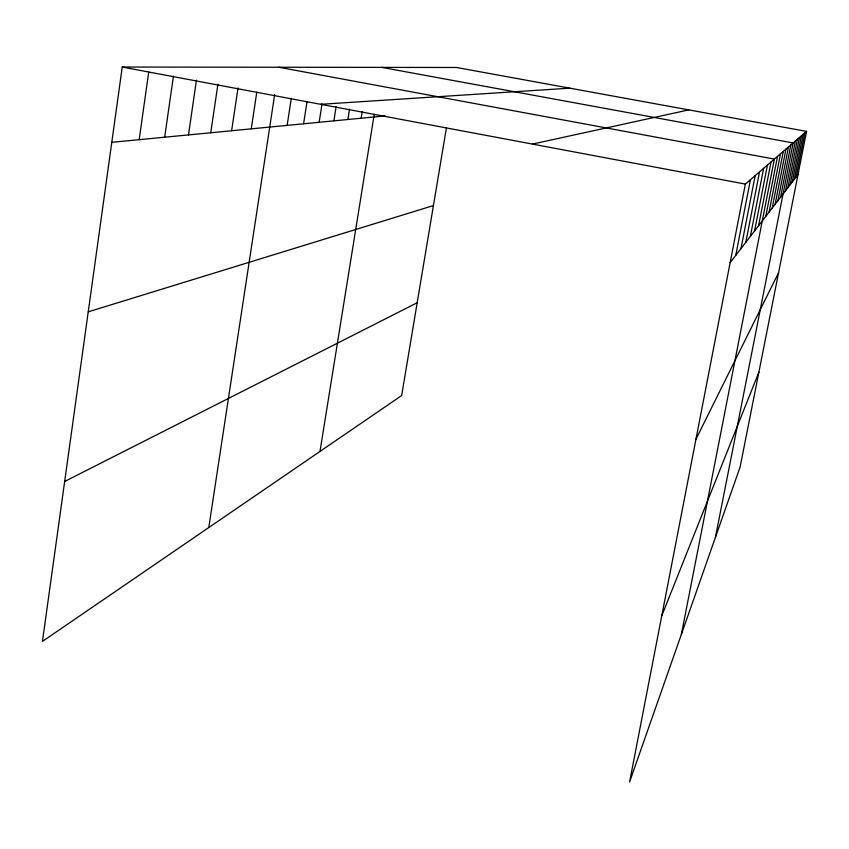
<?xml version="1.0" encoding="UTF-8"?>
<svg xmlns="http://www.w3.org/2000/svg" width="849" height="849" viewBox="0 0 849 849"><rect width="100%" height="100%" fill="white"/><g stroke="black" fill="none" stroke-linecap="round" stroke-linejoin="round"><path stroke-width="1.27" d="M806.55 131.393L745.358 184.084L629.587 781.961L740.105 467.035L806.55 131.393L456.529 67.485L122.245 67.039L42.45 641.409L401.662 395.538L446.457 127.679M139.172 139.671L148.692 72.261M164.674 137.209L173.429 76.198M188.489 134.906L196.437 80.167M210.754 132.752L217.906 84.221M231.639 130.735L238.017 87.946M251.262 128.836L256.791 92.127M208.78 527.558L274.673 94.547M287.142 125.376L291.313 98.261M303.592 123.784L306.977 101.954M319.15 122.277L322.015 103.96M333.89 120.855L336.151 106.496M347.878 119.497L349.533 109.075M361.165 118.213L362.205 111.697M319.988 451.435L374.229 114.382M735.765 255.337L750.442 179.701M740.986 248.566L755.154 175.647M745.836 242.273L759.537 171.869M750.367 236.404L763.633 168.357M754.591 230.907L767.443 165.067M758.56 225.77L771.019 161.979M681.365 634.436L774.384 159.092L278.833 67.251M765.777 216.399L777.535 156.375M769.077 212.123L780.507 153.818M772.187 208.09L783.319 151.398M775.126 204.269L785.972 149.116M777.917 200.651L788.477 146.951M780.56 197.223L790.854 144.903M715.399 537.438L793.115 142.961L381.795 67.389M785.527 190.781L795.333 141.051M787.861 187.746L797.434 139.247M790.079 184.87L799.429 137.527M792.202 182.121L801.339 135.882M794.218 179.5L803.154 134.322M796.15 176.995L804.894 132.826M661.764 615.801L758.889 372.159M695.936 439.304L778.565 272.752M730.151 262.628L797.996 174.597M64.673 481.468L417.177 302.753M88.232 311.848L433.425 205.575M532.397 144.086L688.772 109.892M111.781 142.324L384.968 115.92M320.678 104.31L569.785 88.169M122.245 67.039L745.358 184.084"/></g></svg>
